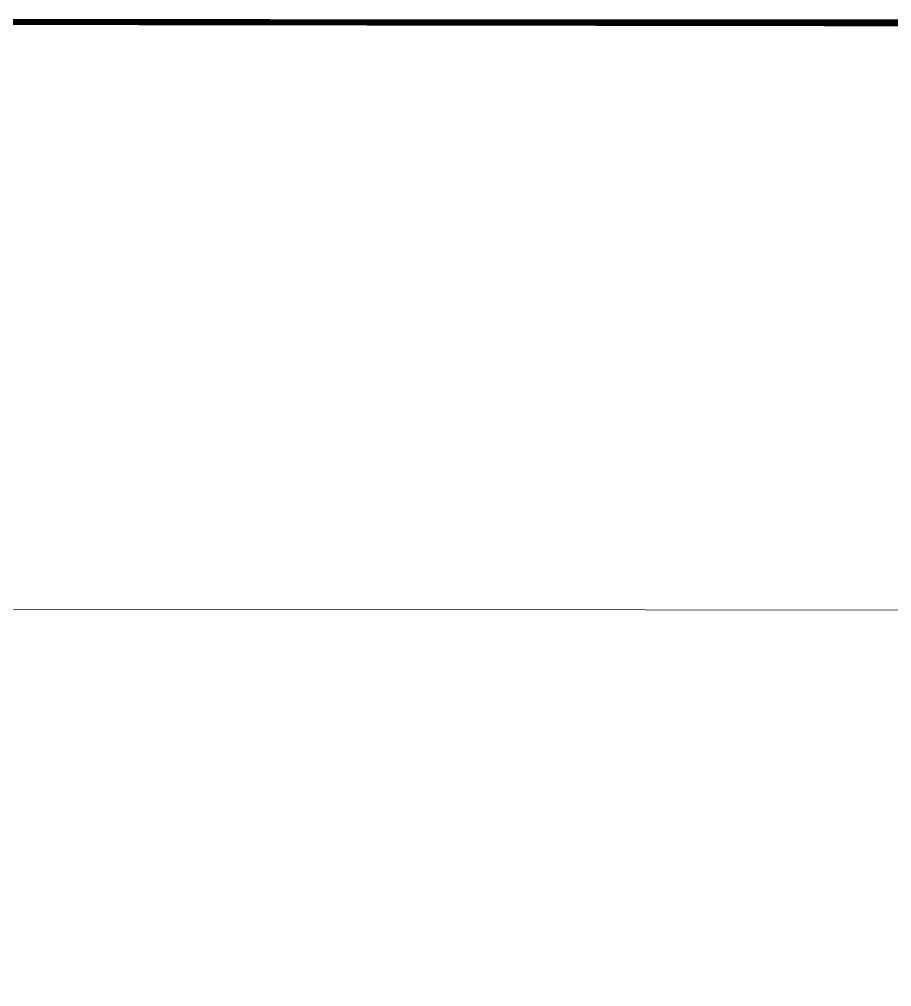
# Model space of a CAD drawing. Header units: inches. Extents: x 27644242 to 29761523, y -859349 to 216979.
# Drawn here: x 29064540 to 29074390, y -700334 to -689412 of the extents above; entities that cross this region are included whole.
import ezdxf

# ---------------------------------------------------------------- set-up
doc = ezdxf.new("R2010")
doc.units = ezdxf.units.IN
doc.header["$MEASUREMENT"] = 0
doc.layers.get('Defpoints').update_dxf_attribs({"color": 8})
doc.layers.add('RVA Site Boundary', color=17, linetype='Continuous', lineweight=15)

msp = doc.modelspace()

# ---------------------------------------------------------------- linework, layer by layer
at = {"layer": 'Defpoints', "linetype": 'Continuous', "const_width": 154.4264220221692}
msp.add_lwpolyline([(29126788.63103896, -689488.9174936851), (29126788.63103706, -763738.9174936553), (29018201.91445145, -763738.9174913457), (29018201.91445335, -689488.9174913829)], close=True, dxfattribs=at)
at = {"layer": 'RVA Site Boundary', "ltscale": 500}
msp.add_lwpolyline([(29057284.08587254, -696073.477545264), (29071606.37304924, -696078.7760537055), (29095866.15977477, -696097.7519070131), (29119500.16030184, -696196.4732247661), (29121971.61742988, -705963.9932415811), (29122057.16024202, -706328.4552562132)], dxfattribs=at)

doc.saveas('drawing.dxf')
